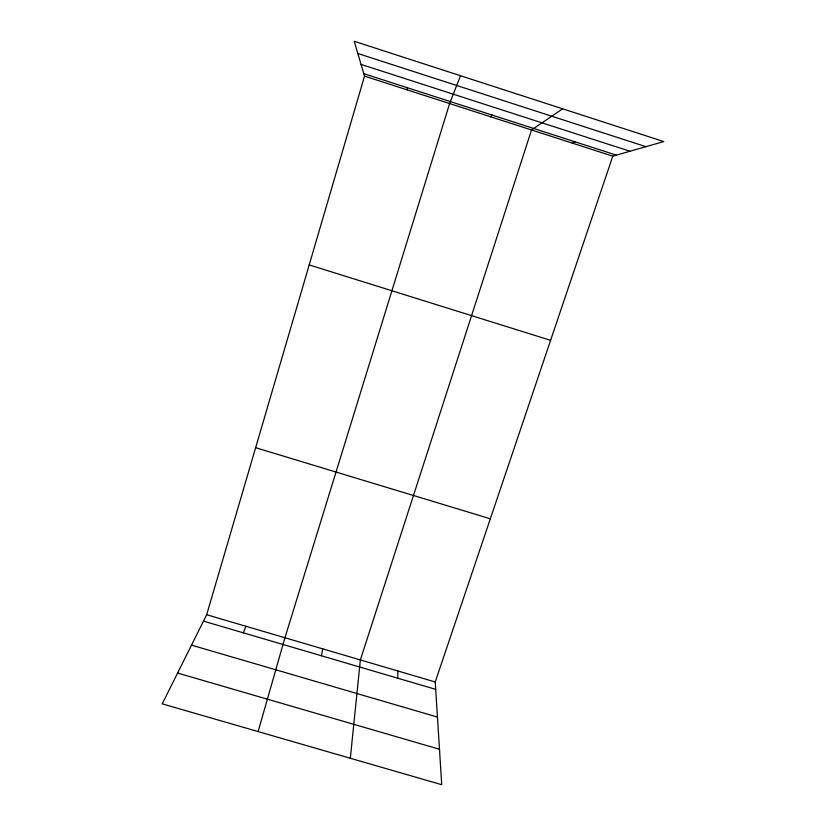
<?xml version="1.0" encoding="UTF-8"?>
<svg xmlns="http://www.w3.org/2000/svg" width="826" height="826" viewBox="0 0 826 826"><rect width="100%" height="100%" fill="white"/><g stroke="black" fill="none" stroke-linecap="round" stroke-linejoin="round"><path stroke-width="1.24" d="M407.166 89.869L407.187 87.67M397.74 678.198L397.864 670.97M350.327 758.258L360.363 659.943L531.531 129.971L562.64 108.815M321.407 655.761L322.729 648.875M258.115 731.578L284.949 637.755L449.612 103.56L460.516 75.734M612.789 156.166L435.23 681.966L441.724 784.7L162.237 703.845L206.676 614.73L364.534 76.126L354.23 41.3L663.763 141.566L612.789 156.166L364.534 76.126M243.34 632.819L245.89 626.263M490.654 116.786L492.131 115.062M572.242 143.094L575.133 141.835M177.6 673.045L439.484 749.254M191.518 645.137L437.45 717.071M206.676 614.73L435.23 681.966M203.495 621.121L435.694 689.349M255.637 447.692L490.334 518.78M309.203 264.909L550.601 340.333M363.812 73.679L616.382 155.143M357.844 53.504L645.932 146.677M361.065 64.407L629.97 151.251"/></g></svg>
